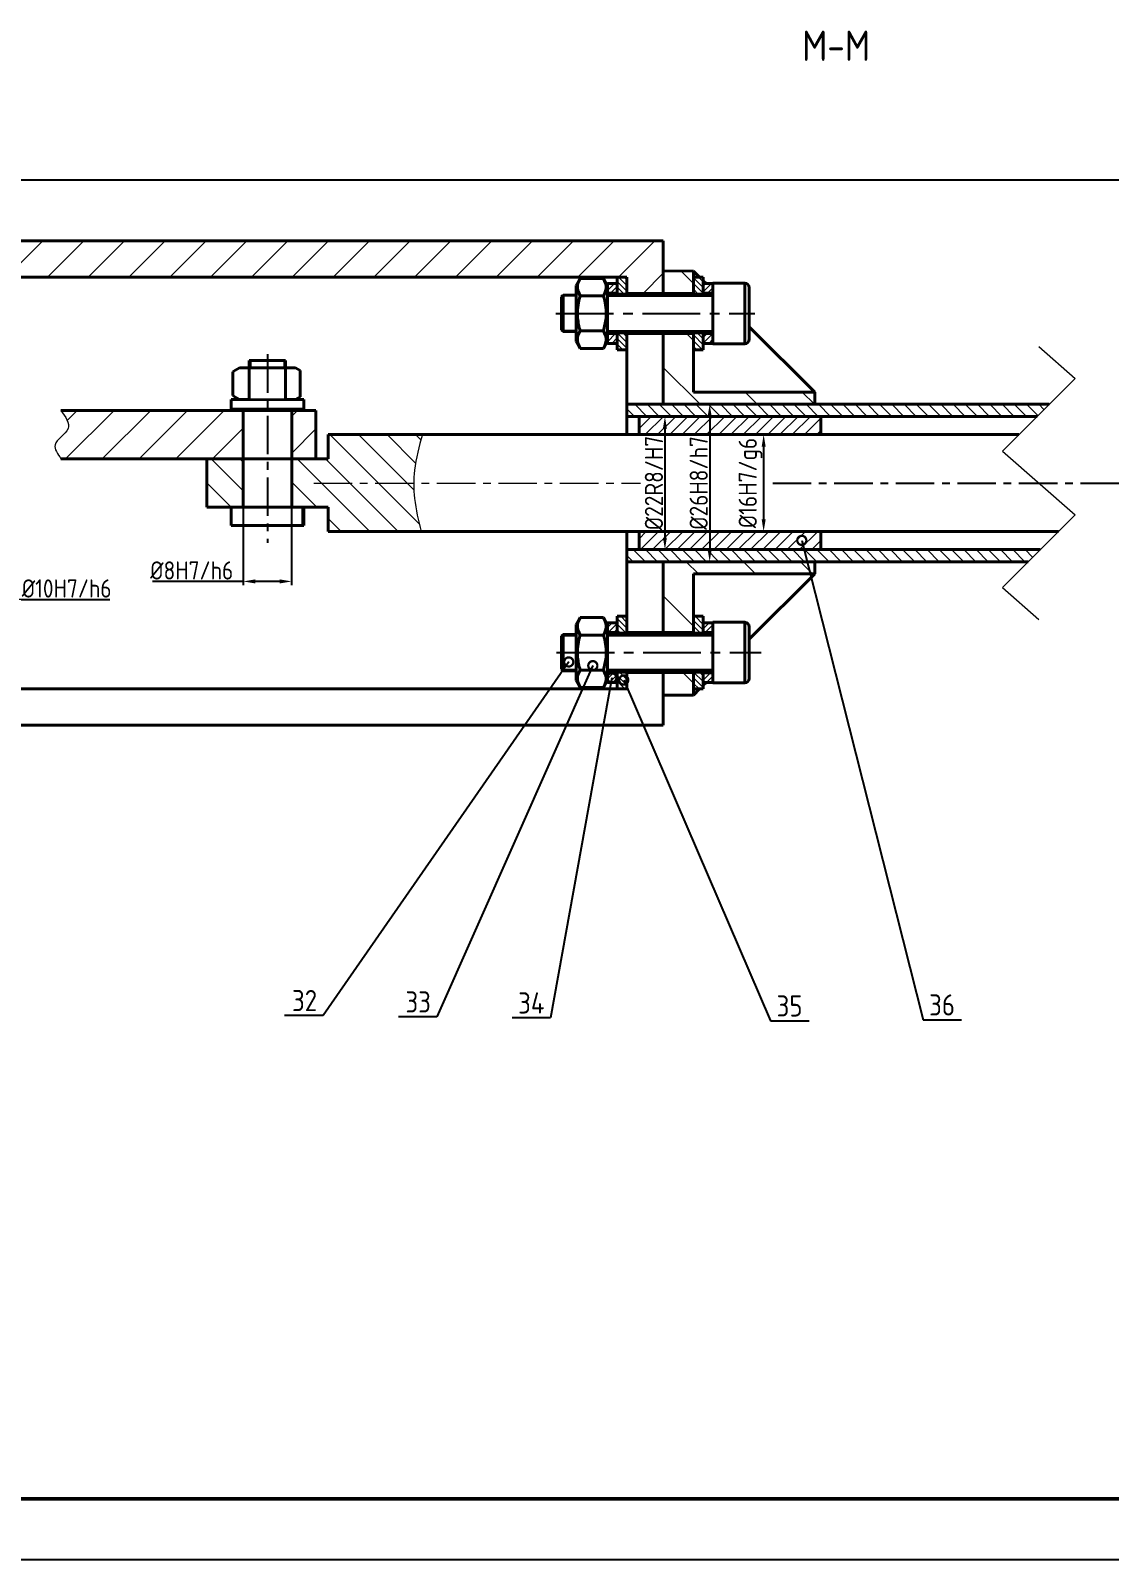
# Model space of a CAD drawing. Header units: millimetres. Extents: x -418 to 1730, y 105 to 1293.
# Drawn here: x -60 to 296, y 105 to 610 of the extents above; entities that cross this region are included whole.
import ezdxf
from ezdxf import colors
from ezdxf.entities.mleader import LeaderData, LeaderLine
from ezdxf.math import Vec2, Vec3

# ---------------------------------------------------------------- set-up
doc = ezdxf.new("R2010")
doc.units = ezdxf.units.MM
doc.linetypes.add('CENTER2', pattern=[28.575, 19.05, -3.175, 3.175, -3.175])
doc.linetypes.add('CENTERX2', pattern=[20.32, 12.7, -2.54, 2.54, -2.54])
for name, color, linetype, lineweight in [('中心线层', 6, 'CENTERX2', 15), ('剖面线层', 6, 'Continuous', 15), ('图形轮廓线', 7, 'Continuous', 35), ('图框线', 7, 'Continuous', 50), ('文字', 6, 'Continuous', 25), ('细实线', 6, 'Continuous', 25), ('轮廓实线层', 7, 'Continuous', 40)]:
    doc.layers.add(name, color=color, linetype=linetype, lineweight=lineweight)
doc.layers.add('细点画线', color=6, linetype='CENTER2')
doc.styles.get("Standard").update_dxf_attribs({"font": 'gbenor.shx', "bigfont": 'gbcbig.shx'})
doc.dimstyles.new('圆标注', dxfattribs={"dimtxt": 6, "dimasz": 4, "dimexe": 1.25, "dimexo": 0.625, "dimtad": 1, "dimlfac": 0.5, "dimdsep": 46, "dimtxsty": 'Standard', "dimcen": 2.5, "dimadec": 0, "dimazin": 0, "dimtfac": 1, "dimtmove": 0, "dimatfit": 3, "dimfxl": 1, "dimarcsym": 0})

# ---------------------------------------------------------------- blocks, each defined once
blk = doc.blocks.new('*D43')
at = {"layer": 'Defpoints', "color": 0, "transparency": 16777216}
for p in [(9.8, 468.34), (25.8, 462.96), (25.8, 427.85)]:
    blk.add_point(p, dxfattribs=at)
at = {"layer": '文字', "color": 0, "lineweight": -2, "transparency": 16777216}
for p, q in [((9.8, 467.71), (9.8, 426.6)), ((25.8, 462.33), (25.8, 426.6)), ((9.8, 427.85), (-20.19, 427.85)), ((21.8, 427.85), (13.8, 427.85))]:
    blk.add_line(p, q, dxfattribs=at)
at = {"layer": '文字', "color": 0, "transparency": 16777216}
for points in [[(13.8, 428.52), (13.8, 427.18), (9.8, 427.85)], [(21.8, 428.52), (21.8, 427.18), (25.8, 427.85)]]:
    blk.add_solid(points, dxfattribs=at)
at = {"layer": '文字', "color": 0, "transparency": 16777216, "insert": (-7.2, 431.47), "char_height": 6, "attachment_point": 5}
blk.add_mtext('%%C8H7/h6', dxfattribs=at)
blk = doc.blocks.new('*D44')
at = {"layer": 'Defpoints', "color": 0, "transparency": 16777216}
for p in [(200.48, 482.34), (149.02, 438.34), (200.48, 438.34)]:
    blk.add_point(p, dxfattribs=at)
at = {"layer": '文字', "color": 0, "lineweight": -2, "transparency": 16777216}
for p, q in [((199.85, 482.34), (147.77, 482.34)), ((149.02, 478.34), (149.02, 442.34)), ((199.85, 438.34), (147.77, 438.34))]:
    blk.add_line(p, q, dxfattribs=at)
at = {"layer": '文字', "color": 0, "transparency": 16777216}
for points in [[(148.35, 478.34), (149.68, 478.34), (149.02, 482.34)], [(148.35, 442.34), (149.68, 442.34), (149.02, 438.34)]]:
    blk.add_solid(points, dxfattribs=at)
at = {"layer": '文字', "color": 0, "transparency": 16777216, "insert": (145.39, 460.34), "char_height": 6, "attachment_point": 5, "rotation": 90}
blk.add_mtext('%%C22R8/H7', dxfattribs=at)
blk = doc.blocks.new('*D45')
at = {"layer": 'Defpoints', "color": 0, "transparency": 16777216}
for p in [(200.48, 476.34), (181.61, 444.34), (200.48, 444.34)]:
    blk.add_point(p, dxfattribs=at)
at = {"layer": '文字', "color": 0, "lineweight": -2, "transparency": 16777216}
for p, q in [((199.85, 476.34), (180.36, 476.34)), ((181.61, 472.34), (181.61, 448.34)), ((199.85, 444.34), (180.36, 444.34))]:
    blk.add_line(p, q, dxfattribs=at)
at = {"layer": '文字', "color": 0, "transparency": 16777216}
for points in [[(180.95, 472.34), (182.28, 472.34), (181.61, 476.34)], [(180.95, 448.34), (182.28, 448.34), (181.61, 444.34)]]:
    blk.add_solid(points, dxfattribs=at)
at = {"layer": '文字', "color": 0, "transparency": 16777216, "insert": (177.27, 460.34), "char_height": 6, "attachment_point": 5, "rotation": 90}
blk.add_mtext('%%C16H7/g6', dxfattribs=at)
blk = doc.blocks.new('*D47')
at = {"layer": 'Defpoints', "color": 0, "transparency": 16777216}
for p in [(198.48, 486.34), (163.79, 434.34), (198.48, 434.34)]:
    blk.add_point(p, dxfattribs=at)
at = {"layer": '文字', "color": 0, "lineweight": -2, "transparency": 16777216}
for p, q in [((197.85, 486.34), (162.54, 486.34)), ((163.79, 482.34), (163.79, 438.34)), ((197.85, 434.34), (162.54, 434.34))]:
    blk.add_line(p, q, dxfattribs=at)
at = {"layer": '文字', "color": 0, "transparency": 16777216}
for points in [[(163.13, 482.34), (164.46, 482.34), (163.79, 486.34)], [(163.13, 438.34), (164.46, 438.34), (163.79, 434.34)]]:
    blk.add_solid(points, dxfattribs=at)
at = {"layer": '文字', "color": 0, "transparency": 16777216, "insert": (160.17, 460.34), "char_height": 6, "attachment_point": 5, "rotation": 90}
blk.add_mtext('%%C26H8/h7', dxfattribs=at)
blk = doc.blocks.new('_DotSmall')
at = {"color": 0, "linetype": 'ByBlock', "const_width": 0.5}
blk.add_lwpolyline([(-0.0625, 0, 1), (0.0625, 0, 1)], format="xyb", close=True, dxfattribs=at)
blk = doc.blocks.new('*D55')
at = {"layer": 'Defpoints', "color": 0, "transparency": 16777216}
for p in [(630.95, 560.34), (-283.36, 342.34), (-110.52, 342.34)]:
    blk.add_point(p, dxfattribs=at)
at = {"layer": '文字', "color": 0, "lineweight": -2, "transparency": 16777216}
for p, q in [((630.33, 560.34), (-284.61, 560.34)), ((-283.36, 556.34), (-283.36, 346.34)), ((-111.15, 342.34), (-284.61, 342.34))]:
    blk.add_line(p, q, dxfattribs=at)
at = {"layer": '文字', "color": 0, "transparency": 16777216}
for points in [[(-284.03, 556.34), (-282.7, 556.34), (-283.36, 560.34)], [(-284.03, 346.34), (-282.7, 346.34), (-283.36, 342.34)]]:
    blk.add_solid(points, dxfattribs=at)
at = {"layer": '文字', "color": 0, "transparency": 16777216, "insert": (-286.99, 451.34), "char_height": 6, "attachment_point": 5, "rotation": 90}
blk.add_mtext('109', dxfattribs=at)
blk = doc.blocks.new('*D57')
at = {"layer": 'Defpoints', "color": 0, "transparency": 16777216}
for p in [(-144.52, 424.54), (-124.52, 424.54), (-124.52, 421.89)]:
    blk.add_point(p, dxfattribs=at)
at = {"layer": '文字', "color": 0, "lineweight": -2, "transparency": 16777216}
for p, q in [((-144.52, 423.91), (-144.52, 420.64)), ((-140.52, 421.89), (-128.52, 421.89)), ((-124.52, 423.91), (-124.52, 420.64)), ((-124.52, 421.89), (-34.22, 421.89))]:
    blk.add_line(p, q, dxfattribs=at)
at = {"layer": '文字', "color": 0, "transparency": 16777216}
for points in [[(-140.52, 422.56), (-140.52, 421.23), (-144.52, 421.89)], [(-128.52, 422.56), (-128.52, 421.23), (-124.52, 421.89)]]:
    blk.add_solid(points, dxfattribs=at)
at = {"layer": '文字', "color": 0, "transparency": 16777216, "insert": (-48.47, 425.52), "char_height": 6, "attachment_point": 5}
blk.add_mtext('%%C10H7/h6', dxfattribs=at)

msp = doc.modelspace()

# ---------------------------------------------------------------- hatches: boundary and pattern name
at = {"layer": '剖面线层'}
h = msp.add_hatch(dxfattribs=at)
h.set_pattern_fill('ANSI31', color=256, scale=3)
h.set_pattern_definition([(45, (-3052.254, -704.448), (-6.735192, 6.735192), [])])
h.paths.add_polyline_path([(133.28, 528.34), (136.48, 528.34), (136.48, 522.94), (148.48, 522.94), (148.48, 540.34), (-251.52, 540.34), (-251.52, 514.34), (-239.52, 514.34), (-239.52, 528.34)])
h = msp.add_hatch(dxfattribs=at)
h.set_pattern_fill('ANSI31', color=256, scale=4.2, angle=90)
h.set_pattern_definition([(135, (-3212.364, -704.448), (-9.42927, -9.42927), [])])
h.paths.add_polyline_path([(158.48, 509.74), (148.48, 509.74), (148.48, 486.34), (198.48, 486.34), (198.48, 490.34), (158.48, 490.34)])
h.paths.add_polyline_path([(148.48, 530.34), (148.48, 522.94), (158.48, 522.94), (158.48, 530.34)])
h.paths.add_polyline_path([(158.48, 430.34), (198.48, 430.34), (198.48, 434.34), (148.48, 434.34), (148.48, 410.94), (158.48, 410.94)])
h.paths.add_polyline_path([(148.48, 397.74), (148.48, 390.34), (158.48, 390.34), (158.48, 397.74)])
h = msp.add_hatch(dxfattribs=at)
h.set_pattern_fill('ANSI31', color=256, scale=0.42)
h.set_pattern_definition([(45, (-3212.3641, -704.4478), (-0.9429269, 0.9429269), [])])
h.paths.add_polyline_path([(133.28, 414.22), (130.08, 414.22), (130.08, 413.59), (130.08, 411.02), (133.28, 411.02)])
h.paths.add_polyline_path([(133.28, 397.66), (130.08, 397.66), (130.08, 395.09), (130.08, 394.46), (133.28, 394.46)])
h.paths.add_polyline_path([(164.88, 414.22), (161.68, 414.22), (161.68, 411.02), (164.88, 411.02)])
h.paths.add_polyline_path([(164.88, 397.66), (161.68, 397.66), (161.68, 394.46), (164.88, 394.46)])
h.paths.add_polyline_path([(164.88, 526.22), (161.68, 526.22), (161.68, 523.02), (164.88, 523.02)])
h.paths.add_polyline_path([(164.88, 509.66), (161.68, 509.66), (161.68, 506.46), (164.88, 506.46)])
h.paths.add_polyline_path([(133.28, 526.22), (130.08, 526.22), (130.08, 525.59), (130.08, 523.02), (133.28, 523.02)])
h.paths.add_polyline_path([(133.28, 509.66), (130.08, 509.66), (130.08, 507.09), (130.08, 506.46), (133.28, 506.46)])
h = msp.add_hatch(dxfattribs=at)
h.set_pattern_fill('ANSI31', color=256, scale=0.42, angle=90)
h.set_pattern_definition([(135, (-3212.3641, -704.4478), (-0.9429269, -0.9429269), [])])
h.paths.add_polyline_path([(136.48, 528.34), (133.28, 528.34), (133.28, 522.74), (136.48, 522.74)])
h.paths.add_polyline_path([(136.48, 509.74), (136.48, 509.94), (133.28, 509.94), (133.28, 504.34), (136.48, 504.34)])
h.paths.add_polyline_path([(161.68, 528.34), (158.48, 528.34), (158.48, 522.94), (158.48, 522.74), (161.68, 522.74)])
h.paths.add_polyline_path([(161.68, 509.94), (158.48, 509.94), (158.48, 504.34), (161.68, 504.34)])
h.paths.add_polyline_path([(161.68, 416.34), (158.48, 416.34), (158.48, 410.94), (158.48, 410.74), (161.68, 410.74)])
h.paths.add_polyline_path([(136.48, 416.34), (133.28, 416.34), (133.28, 410.74), (136.48, 410.74)])
h.paths.add_polyline_path([(161.68, 397.94), (158.48, 397.94), (158.48, 392.34), (161.68, 392.34)])
h.paths.add_polyline_path([(136.48, 397.94), (133.28, 397.94), (133.28, 392.34), (136.48, 392.34)])
h = msp.add_hatch(dxfattribs=at)
h.set_pattern_fill('ANSI31', color=256, scale=0.9, angle=90)
h.set_pattern_definition([(135, (-3212.364, -704.4478), (-2.0205576, -2.0205576), [])])
h.paths.add_polyline_path([(275.881, 486.34), (136.48, 486.34), (136.48, 482.34), (271.881, 482.34)])
h.paths.add_polyline_path([(482.989, 486.34), (335.881, 486.34), (331.881, 482.34), (482.989, 482.34)])
h.paths.add_polyline_path([(482.989, 438.34), (332.931, 438.34), (328.931, 434.34), (482.989, 434.34)])
h.paths.add_polyline_path([(272.931, 438.34), (136.48, 438.34), (136.48, 434.34), (148.48, 434.34), (268.931, 434.34)])
h = msp.add_hatch(dxfattribs=at)
h.set_pattern_fill('ANSI31', color=256, scale=2.7)
h.set_pattern_definition([(45, (-3052.254, -704.448), (-6.061673, 6.061673), [])])
edge = h.paths.add_edge_path()
edge.add_line((9.804, 484.34), (-50.358, 484.34))
edge.add_spline(control_points=[(-50.358, 484.34), (-48.86, 482.217), (-45.77, 477.84), (-54.165, 473.715), (-51.483, 469.927), (-50.358, 468.34)], knot_values=[0, 0, 0, 0, 1.0800488, 2.2264935, 3.0538168, 3.0538168, 3.0538168, 3.0538168], degree=3, periodic=0)
edge.add_line((-50.358, 468.34), (9.804, 468.34))
edge.add_line((9.804, 468.34), (9.804, 484.34))
h.paths.add_polyline_path([(33.804, 484.34), (25.804, 484.34), (25.804, 468.34), (33.804, 468.34)])
h = msp.add_hatch(dxfattribs=at)
h.set_pattern_fill('ANSI31', color=256, scale=0.9)
h.set_pattern_definition([(45, (-3212.364, -704.4478), (-2.0205576, 2.0205576), [])])
h.paths.add_polyline_path([(422.988, 482.34), (422.988, 476.34), (482.989, 476.34), (482.989, 482.34)])
h.paths.add_polyline_path([(482.989, 444.34), (422.988, 444.34), (422.988, 438.34), (482.989, 438.34)])
h.paths.add_polyline_path([(140.48, 482.34), (140.48, 476.34), (200.48, 476.34), (200.48, 482.34)])
h.paths.add_polyline_path([(200.48, 438.34), (200.48, 444.34), (140.48, 444.34), (140.48, 438.34)])
h = msp.add_hatch(dxfattribs=at)
h.set_pattern_fill('ANSI31', color=256, scale=2.1, angle=90)
h.set_pattern_definition([(135, (-3052.254, -704.448), (-4.714634, -4.714634), [])])
edge = h.paths.add_edge_path()
edge.add_spline(control_points=[(68.574, 444.34), (67.666, 447.952), (66.003, 454.575), (65.979, 465.547), (67.874, 472.442), (68.946, 476.34)], knot_values=[0, 0, 0, 0, 1.8573317, 3.4053442, 5.4182833, 5.4182833, 5.4182833, 5.4182833], degree=3, periodic=0)
edge.add_line((68.946, 476.34), (37.804, 476.34))
edge.add_line((37.804, 476.34), (37.804, 468.34))
edge.add_line((37.804, 468.34), (25.804, 468.34))
edge.add_line((25.804, 468.34), (25.804, 452.34))
edge.add_line((25.804, 452.34), (37.804, 452.34))
edge.add_line((37.804, 452.34), (37.804, 444.34))
edge.add_line((37.804, 444.34), (68.574, 444.34))
h.paths.add_polyline_path([(9.804, 468.34), (-2.196, 468.34), (-2.196, 452.34), (9.804, 452.34)])

# ---------------------------------------------------------------- linework, layer by layer
at = {"layer": '中心线层', "linetype": 'CENTERX2'}
msp.add_line((33.094, 460.34), (140.932, 460.34), dxfattribs=at)
at = {"layer": '剖面线层'}
for p, q in [((119.68, 521.987), (115.027, 521.987)), ((130.08, 521.987), (164.88, 521.987)), ((119.68, 510.705), (115.015, 510.705)), ((130.08, 510.705), (164.88, 510.705)), ((272.406, 505.39), (284.406, 494.865)), ((12.343, 500.74), (12.343, 498.34)), ((23.264, 500.74), (23.264, 498.34)), ((284.406, 494.865), (260.406, 470.865)), ((260.406, 470.865), (284.406, 449.815)), ((284.406, 449.815), (260.406, 425.815)), ((260.406, 425.815), (272.406, 415.29)), ((114.88, 409.84), (119.68, 409.84)), ((130.08, 409.84), (164.88, 409.84)), ((114.88, 398.84), (119.68, 398.84)), ((130.08, 398.84), (164.88, 398.84))]:
    msp.add_line(p, q, dxfattribs=at)
for points in [[(-50.358, 484.34), (-48.029, 478.293), (-52.307, 472.906), (-50.358, 468.34)], [(68.946, 476.34), (66.342, 464.546), (66.342, 455.258), (68.574, 444.34)]]:
    msp.add_spline(points, degree=3, dxfattribs=at)
at = {"layer": '图形轮廓线'}
for p, q in [((158.48, 530.34), (148.48, 530.34)), ((11.804, 487.94), (23.804, 487.94))]:
    msp.add_line(p, q, dxfattribs=at)
at = {"layer": '图框线'}
msp.add_line((-368.997, 124.923), (1241.774, 124.923), dxfattribs=at)
at = {"layer": '文字', "linetype": 'CENTERX2'}
msp.add_line((184.607, 460.34), (407.249, 460.34), dxfattribs=at)
at = {"layer": '细实线'}
msp.add_line((-418.226, 104.923), (1261.774, 104.923), dxfattribs=at)
at = {"layer": '细点画线'}
for p, q in [((113.042, 516.34), (178.71, 516.34)), ((113.275, 404.34), (180.784, 404.34))]:
    msp.add_line(p, q, dxfattribs=at)
at = {"layer": '细点画线', "linetype": 'CENTERX2'}
msp.add_line((17.804, 502.848), (17.804, 440.578), dxfattribs=at)
at = {"layer": '轮廓实线层'}
for p, q in [((148.48, 540.34), (-251.52, 540.34)), ((148.48, 540.34), (148.48, 522.94)), ((158.48, 530.34), (158.48, 522.94)), ((158.48, 530.34), (160.48, 528.34)), ((133.28, 528.34), (-239.52, 528.34)), ((121.006, 527.887), (119.68, 525.59)), ((119.68, 525.59), (119.68, 507.09)), ((128.753, 527.887), (121.006, 527.887)), ((130.08, 525.59), (128.753, 527.887)), ((133.28, 526.22), (130.08, 526.22)), ((130.08, 526.22), (130.08, 525.59)), ((130.08, 525.59), (130.08, 507.09)), ((133.28, 528.34), (133.28, 522.74)), ((136.48, 528.34), (133.28, 528.34)), ((133.28, 526.22), (133.28, 523.02)), ((136.48, 528.34), (136.48, 522.74)), ((158.48, 528.34), (158.48, 522.74)), ((161.68, 528.34), (158.48, 528.34)), ((161.68, 528.34), (161.68, 522.74)), ((161.68, 527.14), (162.6, 526.22)), ((164.88, 526.22), (161.68, 526.22)), ((161.68, 526.22), (161.68, 523.02)), ((175.38, 526.34), (164.88, 526.34)), ((164.88, 506.34), (164.88, 526.34)), ((175.38, 506.34), (175.38, 526.34)), ((115.38, 522.34), (114.88, 521.84)), ((114.88, 510.84), (114.88, 521.84)), ((119.68, 522.34), (115.38, 522.34)), ((115.38, 522.34), (115.38, 510.34)), ((128.753, 522.113), (121.006, 522.113)), ((133.28, 523.02), (130.08, 523.02)), ((164.88, 522.34), (130.08, 522.34)), ((136.48, 522.74), (133.28, 522.74)), ((133.28, 522.74), (133.28, 522.34)), ((148.48, 522.94), (136.449, 522.94)), ((136.48, 522.74), (136.48, 522.34)), ((148.48, 522.94), (158.48, 522.94)), ((148.48, 522.34), (148.48, 522.94)), ((161.68, 522.74), (158.48, 522.74)), ((158.48, 522.74), (158.48, 522.34)), ((164.88, 523.02), (161.68, 523.02)), ((161.68, 522.74), (161.68, 522.34)), ((176.88, 524.84), (176.88, 507.84)), ((114.88, 510.84), (115.38, 510.34)), ((115.38, 510.34), (119.68, 510.34)), ((128.753, 510.566), (121.006, 510.566)), ((130.08, 510.34), (164.88, 510.34)), ((133.28, 510.34), (133.28, 509.94)), ((133.28, 509.94), (136.48, 509.94)), ((133.28, 509.94), (133.28, 504.34)), ((136.48, 510.34), (136.48, 509.94)), ((136.48, 509.94), (136.48, 504.34)), ((148.48, 509.74), (148.48, 510.34)), ((158.48, 510.34), (158.48, 509.94)), ((158.48, 509.94), (161.68, 509.94)), ((158.48, 509.94), (158.48, 504.34)), ((161.68, 510.34), (161.68, 509.94)), ((161.68, 509.94), (161.68, 504.34)), ((176.88, 511.94), (198.48, 490.34)), ((119.68, 507.09), (121.006, 504.793)), ((128.753, 504.793), (130.08, 507.09)), ((130.08, 509.66), (133.28, 509.66)), ((130.08, 507.09), (130.08, 506.46)), ((130.08, 506.46), (133.28, 506.46)), ((133.28, 509.66), (133.28, 506.46)), ((136.48, 509.74), (148.48, 509.74)), ((136.48, 486.34), (136.48, 509.74)), ((158.48, 509.74), (148.48, 509.74)), ((148.48, 509.74), (148.48, 486.34)), ((158.48, 509.74), (158.48, 490.34)), ((161.68, 509.66), (164.88, 509.66)), ((161.68, 509.66), (161.68, 506.46)), ((161.68, 506.46), (164.88, 506.46)), ((164.88, 506.34), (175.38, 506.34)), ((11.804, 500.74), (11.804, 487.94)), ((21.883, 500.74), (11.804, 500.74)), ((23.804, 500.74), (21.883, 500.74)), ((23.804, 487.94), (23.804, 500.74)), ((128.753, 504.793), (121.006, 504.793)), ((133.28, 504.34), (136.48, 504.34)), ((158.48, 504.34), (161.68, 504.34)), ((6.366, 497.014), (7.009, 497.448)), ((6.366, 489.266), (6.366, 497.014)), ((7.009, 497.448), (8.554, 498.34)), ((8.554, 498.34), (11.804, 498.34)), ((11.804, 498.34), (27.054, 498.34)), ((27.054, 498.34), (28.598, 497.448)), ((28.598, 488.832), (28.598, 497.448)), ((158.48, 490.34), (198.48, 490.34)), ((198.48, 486.34), (198.48, 490.34)), ((5.804, 487.94), (5.804, 484.74)), ((11.404, 487.94), (5.804, 487.94)), ((9.804, 484.74), (5.804, 484.74)), ((7.009, 488.832), (6.366, 489.266)), ((8.554, 487.94), (7.009, 488.832)), ((8.554, 487.94), (11.804, 487.94)), ((9.804, 484.74), (9.804, 484.34)), ((23.243, 484.74), (9.804, 484.74)), ((25.804, 484.74), (23.243, 484.74)), ((23.804, 487.94), (27.054, 487.94)), ((29.804, 487.94), (24.204, 487.94)), ((25.804, 484.34), (25.804, 484.74)), ((29.804, 484.74), (25.804, 484.74)), ((28.598, 488.832), (27.054, 487.94)), ((29.804, 484.74), (29.804, 487.94)), ((136.48, 486.34), (275.881, 486.34)), ((136.48, 486.34), (136.48, 482.34)), ((148.48, 486.34), (136.48, 486.34)), ((198.48, 486.34), (148.48, 486.34)), ((23.804, 484.34), (-50.358, 484.34)), ((9.804, 484.34), (9.804, 452.34)), ((33.804, 484.34), (23.804, 484.34)), ((25.804, 452.34), (25.804, 484.34)), ((33.804, 468.34), (33.804, 484.34)), ((136.48, 482.34), (271.881, 482.34)), ((136.48, 482.34), (136.48, 476.34)), ((200.48, 482.34), (140.48, 482.34)), ((140.48, 482.34), (140.48, 476.34)), ((200.48, 482.34), (200.48, 476.34)), ((265.881, 476.34), (37.804, 476.34)), ((37.804, 468.34), (37.804, 476.34)), ((200.48, 476.34), (140.48, 476.34)), ((23.804, 468.34), (-50.358, 468.34)), ((-2.196, 468.34), (-2.196, 452.34)), ((25.804, 468.34), (23.804, 468.34)), ((25.804, 468.34), (37.804, 468.34)), ((37.804, 452.34), (-2.196, 452.34)), ((5.804, 452.34), (5.804, 446.34)), ((29.467, 446.34), (29.467, 452.34)), ((29.804, 446.34), (29.804, 452.34)), ((37.804, 444.34), (37.804, 452.34)), ((19.738, 446.34), (5.804, 446.34)), ((29.467, 446.34), (19.738, 446.34)), ((29.804, 446.34), (29.467, 446.34)), ((37.804, 444.34), (278.931, 444.34)), ((136.48, 444.34), (136.48, 438.34)), ((140.48, 444.34), (200.48, 444.34)), ((140.48, 444.34), (140.48, 438.34)), ((200.48, 444.34), (200.48, 438.34)), ((272.931, 438.34), (136.48, 438.34)), ((136.48, 438.34), (136.48, 434.34)), ((268.931, 434.34), (136.48, 434.34)), ((136.48, 434.34), (148.48, 434.34)), ((136.48, 410.94), (136.48, 434.34)), ((140.48, 438.34), (200.48, 438.34)), ((148.48, 434.34), (198.48, 434.34)), ((148.48, 434.34), (148.48, 410.94)), ((198.48, 430.34), (198.48, 434.34)), ((198.48, 430.34), (158.48, 430.34)), ((158.48, 430.34), (158.48, 410.94)), ((198.48, 430.34), (176.88, 408.74)), ((121.006, 415.887), (119.68, 413.59)), ((128.753, 415.887), (121.006, 415.887)), ((130.08, 413.59), (128.753, 415.887)), ((133.28, 414.22), (130.08, 414.22)), ((130.08, 414.22), (130.08, 413.59)), ((133.28, 416.34), (133.28, 410.74)), ((136.48, 416.34), (133.28, 416.34)), ((133.28, 414.22), (133.28, 411.02)), ((136.48, 416.34), (136.48, 410.74)), ((161.68, 416.34), (158.48, 416.34)), ((158.48, 416.34), (158.48, 410.74)), ((161.68, 416.34), (161.68, 410.74)), ((164.88, 414.22), (161.68, 414.22)), ((161.68, 414.22), (161.68, 411.02)), ((175.38, 414.34), (164.88, 414.34)), ((164.88, 394.34), (164.88, 414.34)), ((175.38, 394.34), (175.38, 414.34)), ((115.38, 410.34), (114.88, 409.84)), ((114.88, 398.84), (114.88, 409.84)), ((119.68, 410.34), (115.38, 410.34)), ((115.38, 410.34), (115.38, 398.34)), ((119.68, 413.59), (119.68, 395.09)), ((128.753, 410.113), (121.006, 410.113)), ((130.08, 413.59), (130.08, 395.09)), ((133.28, 411.02), (130.08, 411.02)), ((164.88, 410.34), (130.08, 410.34)), ((136.48, 410.74), (133.28, 410.74)), ((133.28, 410.74), (133.28, 410.34)), ((148.48, 410.94), (136.48, 410.94)), ((136.48, 410.74), (136.48, 410.34)), ((148.48, 410.94), (158.48, 410.94)), ((148.48, 410.34), (148.48, 410.94)), ((161.68, 410.74), (158.48, 410.74)), ((158.48, 410.74), (158.48, 410.34)), ((164.88, 411.02), (161.68, 411.02)), ((161.68, 410.74), (161.68, 410.34)), ((176.88, 412.84), (176.88, 395.84)), ((114.88, 398.84), (115.38, 398.34)), ((115.38, 398.34), (119.68, 398.34)), ((119.68, 395.09), (121.006, 392.793)), ((128.753, 398.566), (121.006, 398.566)), ((128.753, 392.793), (130.08, 395.09)), ((130.08, 398.34), (164.88, 398.34)), ((130.08, 397.66), (133.28, 397.66)), ((130.08, 395.09), (130.08, 394.46)), ((130.08, 394.46), (133.28, 394.46)), ((133.28, 398.34), (133.28, 397.94)), ((133.28, 397.94), (136.48, 397.94)), ((133.28, 397.94), (133.28, 392.34)), ((133.28, 397.66), (133.28, 394.46)), ((136.449, 397.74), (148.48, 397.74)), ((136.48, 398.34), (136.48, 397.94)), ((136.48, 397.94), (136.48, 392.34)), ((148.48, 397.74), (148.48, 398.34)), ((158.48, 397.74), (148.48, 397.74)), ((148.48, 397.74), (148.48, 390.34)), ((148.48, 397.74), (148.48, 380.34)), ((158.48, 398.34), (158.48, 397.94)), ((158.48, 397.94), (161.68, 397.94)), ((158.48, 397.94), (158.48, 392.34)), ((158.48, 397.74), (158.48, 390.34)), ((161.68, 398.34), (161.68, 397.94)), ((161.68, 397.94), (161.68, 392.34)), ((161.68, 397.66), (164.88, 397.66)), ((161.68, 397.66), (161.68, 394.46)), ((161.68, 394.46), (164.88, 394.46)), ((162.6, 394.46), (161.68, 393.54)), ((164.88, 394.34), (175.38, 394.34)), ((-107.52, 392.34), (133.28, 392.34)), ((128.753, 392.793), (121.006, 392.793)), ((133.28, 392.34), (136.48, 392.34)), ((158.48, 390.34), (148.48, 390.34)), ((158.48, 392.34), (161.68, 392.34)), ((160.48, 392.34), (158.48, 390.34)), ((-107.52, 380.34), (148.48, 380.34))]:
    msp.add_line(p, q, dxfattribs=at)
for centre, start, end in [((175.38, 524.84), 0.00047, 90.0001), ((175.38, 507.84), 269.9999, 359.99968), ((175.38, 412.84), 0.00042, 89.99986), ((175.38, 395.84), 269.9999, 359.99982)]:
    msp.add_arc(centre, 1.5, start, end, dxfattribs=at)
for points, knots in [([(121.006, 522.113), (120.541, 523.147), (119.668, 525.089), (120.58, 526.996), (121.006, 527.887)], [0, 0, 0, 0, 0.5324551, 1, 1, 1, 1]), ([(128.753, 527.887), (129.218, 526.853), (130.091, 524.911), (129.18, 523.005), (128.753, 522.113)], [0, 0, 0, 0, 0.5324547, 1, 1, 1, 1]), ([(121.006, 510.566), (120.667, 511.945), (119.859, 515.238), (120.219, 519.22), (120.87, 521.613), (121.006, 522.113)], [0, 0, 0, 0, 0.3629545, 0.8669432, 1, 1, 1, 1]), ([(128.753, 522.113), (128.889, 521.613), (129.54, 519.22), (129.9, 515.238), (129.092, 511.945), (128.753, 510.566)], [0, 0, 0, 0, 0.1330568, 0.6370455, 1, 1, 1, 1]), ([(121.006, 504.793), (120.541, 505.827), (119.668, 507.769), (120.58, 509.675), (121.006, 510.566)], [0, 0, 0, 0, 0.5324553, 1, 1, 1, 1]), ([(128.753, 510.566), (129.218, 509.532), (130.091, 507.59), (129.18, 505.684), (128.753, 504.793)], [0, 0, 0, 0, 0.5324544, 1, 1, 1, 1]), ([(121.006, 410.113), (120.541, 411.147), (119.668, 413.089), (120.58, 414.996), (121.006, 415.887)], [0, 0, 0, 0, 0.5324548, 1, 1, 1, 1]), ([(128.753, 415.887), (129.218, 414.853), (130.091, 412.911), (129.18, 411.005), (128.753, 410.113)], [0, 0, 0, 0, 0.5324544, 1, 1, 1, 1]), ([(121.006, 398.566), (120.667, 399.945), (119.859, 403.238), (120.219, 407.22), (120.87, 409.613), (121.006, 410.113)], [0, 0, 0, 0, 0.3629548, 0.8669435, 1, 1, 1, 1]), ([(128.753, 410.113), (128.889, 409.613), (129.54, 407.22), (129.9, 403.238), (129.092, 399.945), (128.753, 398.566)], [0, 0, 0, 0, 0.1330565, 0.6370452, 1, 1, 1, 1]), ([(121.006, 392.793), (120.541, 393.827), (119.668, 395.769), (120.58, 397.675), (121.006, 398.566)], [0, 0, 0, 0, 0.5324551, 1, 1, 1, 1]), ([(128.753, 398.566), (129.218, 397.532), (130.091, 395.59), (129.18, 393.684), (128.753, 392.793)], [0, 0, 0, 0, 0.5324547, 1, 1, 1, 1])]:
    msp.add_open_spline(points, degree=3, knots=knots, dxfattribs=at)

# ---------------------------------------------------------------- texts
at = {"layer": '文字', "insert": (194.306, 609.732), "char_height": 10, "attachment_point": 1}
msp.add_mtext_dynamic_manual_height_columns('M-M', width=30.98406, gutter_width=12.5, heights=[0], dxfattribs=at)

# ---------------------------------------------------------------- dimensions: what is measured, and where the dimension line sits
at = {"layer": '文字'}
dim = msp.add_linear_dim(base=(-283.363, 342.34), p1=(630.95, 560.34), p2=(-110.52, 342.34), angle=90, dimstyle='圆标注', dxfattribs=at)
dim.commit()
dim.dimension.update_dxf_attribs({"geometry": '*D55', "text_midpoint": (-283.363, 451.34), "dimtype": 160})
for base, p1, p2, text, picture, middle in [((163.795, 434.34), (198.48, 486.34), (198.48, 434.34), '%%C<>H8/h7', '*D47', (163.795, 460.34)), ((149.018, 438.34), (200.48, 482.34), (200.48, 438.34), '%%C<>R8/H7', '*D44', (149.018, 460.34)), ((181.614, 444.34), (200.48, 476.34), (200.48, 444.34), '%%C<>H7/g6', '*D45', (181.614, 460.34))]:
    dim = msp.add_linear_dim(base=base, p1=p1, p2=p2, angle=90, text=text, dimstyle='圆标注', dxfattribs=at)
    dim.commit()
    dim.dimension.update_dxf_attribs({"geometry": picture, "text_midpoint": middle, "dimtype": 160})
for base, p1, p2, picture, middle in [((25.804, 427.849), (9.804, 468.34), (25.804, 462.955), '*D43', (-7.195, 427.849)), ((-124.52, 421.892), (-144.52, 424.537), (-124.52, 424.537), '*D57', (-48.473, 421.892))]:
    dim = msp.add_linear_dim(base=base, p1=p1, p2=p2, text='%%C<>H7/h6', dimstyle='圆标注', dxfattribs=at)
    dim.commit()
    dim.dimension.update_dxf_attribs({"geometry": picture, "text_midpoint": middle, "dimtype": 160})

# ---------------------------------------------------------------- leaders
ml = msp.add_multileader_mtext('Standard', dxfattribs=at)
ml.set_content('36', color=256)
ml.set_leader_properties()
ml.set_arrow_properties(name='DOTSMALL')
ml.build(insert=Vec2(0, 0))
ml.multileader.update_dxf_attribs({"text_left_attachment_type": 6, "text_right_attachment_type": 6, "dogleg_length": 0, "arrow_head_size": 6})
ctx = ml.context
ctx.base_point, ctx.char_height, ctx.arrow_head_size, ctx.plane_origin = Vec3(234.247, 283.114), 7, 6, Vec3(194.204, 441.393)
ctx.left_attachment, ctx.right_attachment = 6, 6
notes = []
notes.append((ctx, [(0, (1, 1, 0), (234.247, 283.114), (1, 0), 0, [(0, [(194.204, 441.393)], 0, [])])]))
ctx.mtext.insert, ctx.mtext.flow_direction = Vec3(236.247, 291.514), 5
ml = msp.add_multileader_mtext('Standard', dxfattribs=at)
ml.set_content('32', color=256)
ml.set_leader_properties()
ml.set_arrow_properties(name='DOTSMALL')
ml.build(insert=Vec2(0, 0))
ml.multileader.update_dxf_attribs({"text_left_attachment_type": 6, "text_right_attachment_type": 6, "dogleg_length": 0, "arrow_head_size": 6})
ctx = ml.context
ctx.base_point, ctx.char_height, ctx.arrow_head_size, ctx.plane_origin = Vec3(25.429, 284.555), 7, 6, Vec3(171.073, 398.865)
ctx.left_attachment, ctx.right_attachment, ctx.text_align_type = 6, 6, 2
notes.append((ctx, [(0, (1, 1, 0), (36.196, 284.555), (-1, 0), 0, [(0, [(117.28, 401.262)], 0, [])])]))
ctx.mtext.insert, ctx.mtext.alignment, ctx.mtext.flow_direction = Vec3(34.196, 292.955), 3, 5
ml = msp.add_multileader_mtext('Standard', dxfattribs=at)
ml.set_content('33', color=256)
ml.set_leader_properties()
ml.set_arrow_properties(name='DOTSMALL')
ml.build(insert=Vec2(0, 0))
ml.multileader.update_dxf_attribs({"text_left_attachment_type": 6, "text_right_attachment_type": 6, "dogleg_length": 0, "arrow_head_size": 6})
ctx = ml.context
ctx.base_point, ctx.char_height, ctx.arrow_head_size, ctx.plane_origin = Vec3(63.11, 284.111), 7, 6, Vec3(125.213, 400.035)
ctx.left_attachment, ctx.right_attachment, ctx.text_align_type = 6, 6, 2
notes.append((ctx, [(0, (1, 1, 0), (73.768, 284.111), (-1, 0), 0, [(0, [(125.213, 400.035)], 0, [])])]))
ctx.mtext.insert, ctx.mtext.alignment, ctx.mtext.flow_direction = Vec3(71.768, 292.511), 3, 5
ml = msp.add_multileader_mtext('Standard', dxfattribs=at)
ml.set_content('34', color=256)
ml.set_leader_properties()
ml.set_arrow_properties(name='DOTSMALL')
ml.build(insert=Vec2(0, 0))
ml.multileader.update_dxf_attribs({"text_left_attachment_type": 6, "text_right_attachment_type": 6, "dogleg_length": 0, "arrow_head_size": 6})
ctx = ml.context
ctx.base_point, ctx.char_height, ctx.arrow_head_size, ctx.plane_origin = Vec3(100.255, 283.752), 7, 6, Vec3(131.479, 396.025)
ctx.left_attachment, ctx.right_attachment, ctx.text_align_type = 6, 6, 2
notes.append((ctx, [(0, (1, 1, 0), (111.255, 283.752), (-1, 0), 0, [(0, [(131.479, 396.025)], 0, [])])]))
ctx.mtext.insert, ctx.mtext.alignment, ctx.mtext.flow_direction = Vec3(109.255, 292.152), 3, 5
ml = msp.add_multileader_mtext('Standard', dxfattribs=at)
ml.set_content('35', color=256)
ml.set_leader_properties()
ml.set_arrow_properties(name='DOTSMALL')
ml.build(insert=Vec2(0, 0))
ml.multileader.update_dxf_attribs({"text_left_attachment_type": 6, "text_right_attachment_type": 6, "dogleg_length": 0, "arrow_head_size": 6})
ctx = ml.context
ctx.base_point, ctx.char_height, ctx.arrow_head_size, ctx.plane_origin = Vec3(183.896, 282.787), 7, 6, Vec3(135.432, 395.298)
ctx.left_attachment, ctx.right_attachment = 6, 6
notes.append((ctx, [(1, (1, 1, 0), (183.896, 282.787), (1, 0), 0, [(0, [(135.432, 395.298)], 0, [])])]))
ctx.mtext.insert, ctx.mtext.flow_direction = Vec3(185.896, 291.187), 5
for ctx, leaders in notes:
    for number, flags, end, landing, length, lines in leaders:
        leader = LeaderData()
        leader.index, (leader.has_last_leader_line, leader.has_dogleg_vector, leader.attachment_direction) = number, flags
        leader.last_leader_point, leader.dogleg_vector, leader.dogleg_length = Vec3(end), Vec3(landing), length
        for number, points, colour, breaks in lines:
            line = LeaderLine()
            line.index, line.vertices, line.color, line.breaks = number, Vec3.list(points), colors.encode_raw_color(colour), breaks
            leader.lines.append(line)
        ctx.leaders.append(leader)

doc.saveas('drawing.dxf')
